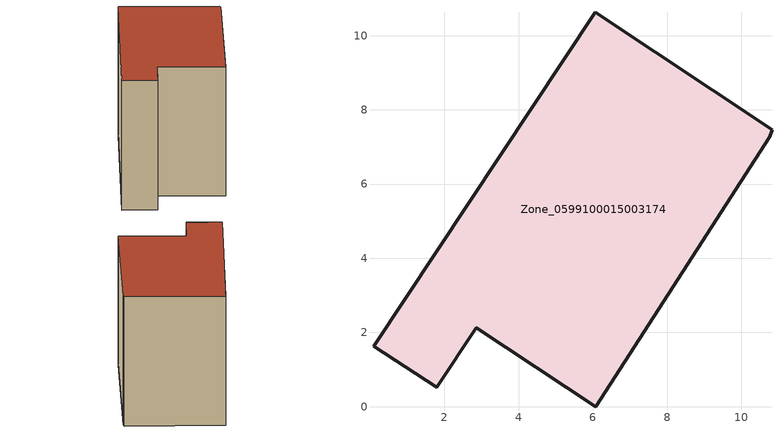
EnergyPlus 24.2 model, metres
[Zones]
Zone_0599100015003174
 floor ground (C_G): 10.83,7.46 10.76,7.28 6.08,0 2.86,2.13 1.79,0.52 0.09,1.63 6.06,10.63 z0.89
 wall outside (C_F): 0.09,1.63 1.79,0.52 2.86,2.13 6.08,0 10.76,7.28 10.83,7.46 6.06,10.63 0.09,1.63 z0.89:8.8
 roof outside (C_R): 6.06,10.63 0.09,1.63 1.79,0.52 2.86,2.13 6.08,0 10.76,7.28 10.83,7.46 z8.8
[BUILDING]
Pand.0599100015003174: North Axis=0; Terrain=City; Loads Convergence Tolerance Value=0.04; Temperature Convergence Tolerance Value=0.4; Solar Distribution=FullExterior; Maximum Number of Warmup Days=25; Minimum Number of Warmup Days=1
[Site:Location]
Rotterdam.The.Hague.AP_ZH_NLD Design_Conditions: Latitude=51.96; Longitude=4.45; Time Zone=1; Elevation=-4.5
[SITE:GROUNDTEMPERATURE:BUILDINGSURFACE]
18, 18, 18, 18, 18, 18, 18, 18, 18, 18, 18, 18
[MATERIAL] Thermal Absorptance=0.9; Solar Absorptance=0.7; Visible Absorptance=0.7
Name | Roughness | Thickness | Conductivity | Density | Specific Heat
G.TI.1965-1974 | MediumSmooth | 0.15 | 0.882353 | 540 | 1210
F.TI.1965-1974 | Rough | 0.3 | 0.697674 | 1920 | 840
R.TI.1965-1974 | MediumRough | 0.2 | 0.232558 | 1500 | 1000
[CONSTRUCTION]
C_G: G.TI.1965-1974
C_F: F.TI.1965-1974
C_R: R.TI.1965-1974
[ZONE]
Zone_0599100015003174: Type=1; Multiplier=1; Ceiling Height=Autocalculate; Volume=Autocalculate; Floor Area=autocalculate; Part of Total Floor Area=Yes
[ZONEINFILTRATION:DESIGNFLOWRATE]
Infil_Zone_0599100015003174: Zone or ZoneList or Space or SpaceList=Zone_0599100015003174; Schedule=AlwaysOn; Design Flow Rate Calculation Method=Flow/Area; Flow Rate per Floor Area=0.003; Constant Term Coefficient=1; Temperature Term Coefficient=0; Velocity Term Coefficient=0; Velocity Squared Term Coefficient=0
[HVACTEMPLATE:ZONE:IDEALLOADSAIRSYSTEM]
Zone_0599100015003174: Maximum Heating Supply Air Temperature=50; Minimum Cooling Supply Air Temperature=13; Maximum Heating Supply Air Humidity Ratio=0.0156; Minimum Cooling Supply Air Humidity Ratio=0.0077; Heating Limit=NoLimit; Cooling Limit=NoLimit; Dehumidification Control Type=ConstantSensibleHeatRatio; Cooling Sensible Heat Ratio=0.7; Dehumidification Setpoint=60; Humidification Control Type=None; Humidification Setpoint=30; Outdoor Air Method=None; Outdoor Air Flow Rate per Person=0.00944; Outdoor Air Flow Rate per Zone Floor Area=0; Outdoor Air Flow Rate per Zone=0; Demand Controlled Ventilation Type=None; Outdoor Air Economizer Type=NoEconomizer; Heat Recovery Type=None; Sensible Heat Recovery Effectiveness=0.7; Latent Heat Recovery Effectiveness=0.65
[ZONECONTROL:THERMOSTAT]
ThermostatControl_Zone_0599100015003174: Zone or ZoneList=Zone_0599100015003174; Control Type Schedule=DualSetpointControlType; Control 1=Thermostat_Zone_0599100015003174; Temperature Difference Between Cutout And Setpoint=0
[THERMOSTATSETPOINT:DUALSETPOINT]
Thermostat_Zone_0599100015003174: Heating Setpoint Temperature Schedule=HeatingSetpoint_Zone_0599100015003174; Cooling Setpoint Temperature Schedule=CoolingSetpoint_Zone_0599100015003174
[SCHEDULE:COMPACT]
HeatingSetpoint_Zone_0599100015003174: Through: 12/31, For: AllDays, Until: 24:00, 21
CoolingSetpoint_Zone_0599100015003174: Through: 12/31, For: AllDays, Until: 24:00, 24
DualSetpointControlType: Through: 12/31, For: AllDays, Until: 24:00, 4
AlwaysOn: Through: 12/31, For: AllDays, Until: 24:00, 1
